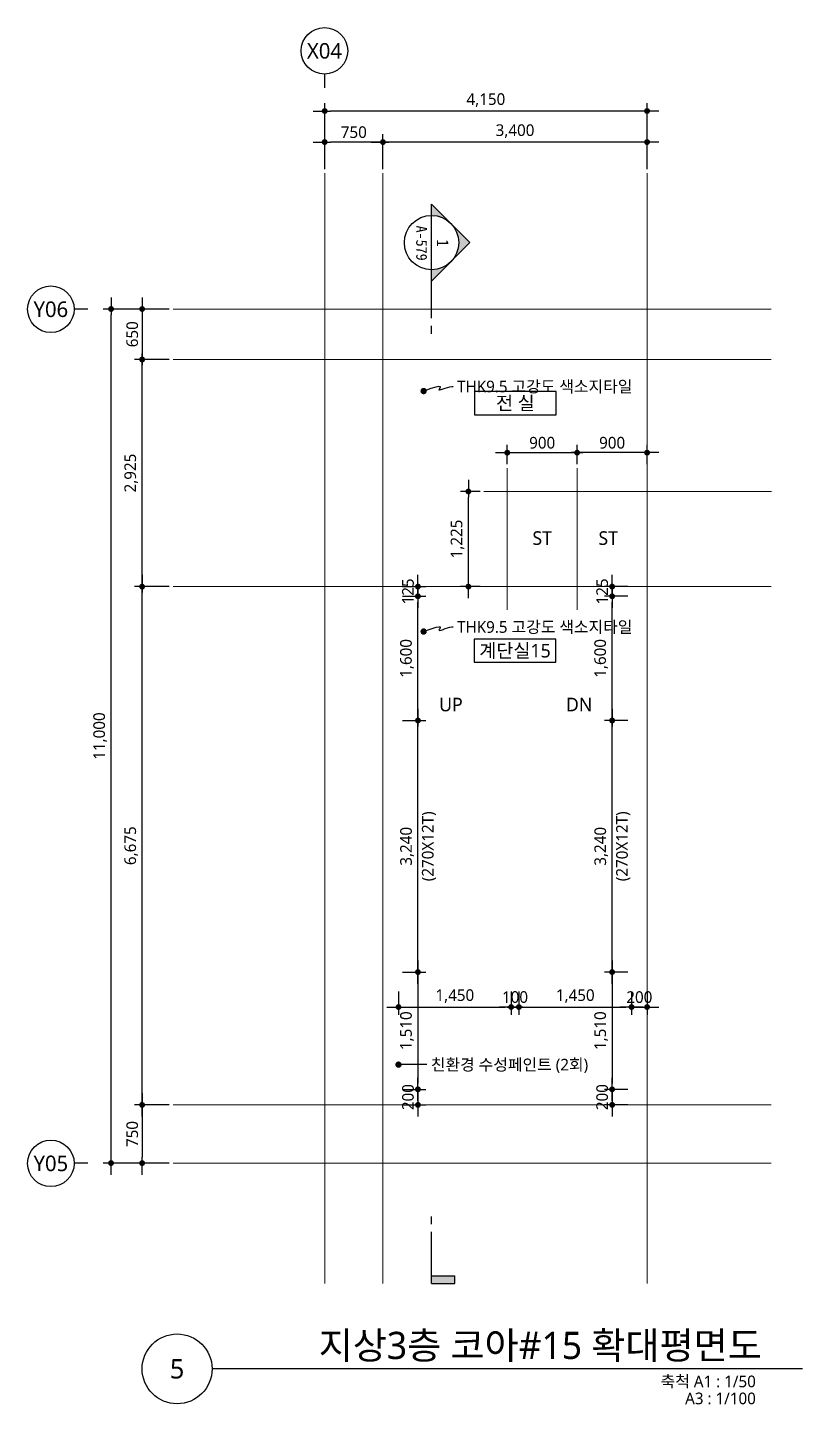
# Model space of a CAD drawing. Header units: millimetres. Extents: x 1467181 to 1720354, y 836037 to 895281.
# Drawn here: x 1520681 to 1530656, y 837003 to 854736 of the extents above; entities that cross this region are included whole.
import ezdxf
from ezdxf.enums import TextEntityAlignment as Align

# ---------------------------------------------------------------- set-up
doc = ezdxf.new("R2010")
doc.units = ezdxf.units.MM
doc.header["$MEASUREMENT"] = 0
doc.linetypes.add('CEN', pattern=[62, 60, -1, 0, -1])
doc.layers.get('0').update_dxf_attribs({"linetype": 'CONTINUOUS'})
for name, color, linetype, lineweight in [('A-AXIS-BUBL', 7, 'CONTINUOUS', 25), ('A-CNTL', 1, 'CEN', 15), ('A-DIMS', 7, 'CONTINUOUS', 25), ('A-MKXS-LEAD', 7, 'CONTINUOUS', 25), ('A-MKXS-MAK1', 3, 'CONTINUOUS', 25), ('A-MKXS-TEXT1', 3, 'CONTINUOUS', 25), ('A-MKXS-TEXT2', 7, 'CONTINUOUS', 25), ('A-MKXX-NAME', 3, 'CONTINUOUS', 25), ('A-MKXX-SYMB', 7, 'CONTINUOUS', 25), ('A-XXXX-SYMB', 7, 'CONTINUOUS', 25), ('A-XXXX-TXT1', 3, 'CONTINUOUS', 25), ('A-XXXX-TXT2', 3, 'CONTINUOUS', 25)]:
    doc.layers.add(name, color=color, linetype=linetype, lineweight=lineweight)
doc.styles.add('HY울릉도L', font='')
doc.styles.add('돋움체', font='')
doc.styles.add('맑은고딕', font='malgun.ttf')
doc.styles.get('HY울릉도L').set_extended_font_data('HYwulM')
doc.styles.get('돋움체').set_extended_font_data('DotumChe')
doc.dimstyles.new('CDIM', dxfattribs={"dimtxt": 3, "dimasz": 1.5, "dimexe": 2, "dimexo": 1, "dimgap": 1, "dimtad": 1, "dimdec": 0, "dimrnd": 0.5, "dimzin": 0, "dimdsep": 32, "dimlunit": 6, "dimtxsty": 'HY울릉도L', "dimblk1": '_CIDOT', "dimblk2": '_CIDOT', "dimsah": 1, "dimcen": 5.5, "dimclrd": 2, "dimclre": 2, "dimclrt": 7, "dimadec": 0, "dimazin": 0, "dimtfac": 1, "dimtdec": 0, "dimtix": 1, "dimtmove": 2, "dimatfit": 1, "dimldrblk": '_CIDOT', "dimfxl": 1, "dimtolj": 1, "dimtzin": 0, "dimlwd": -1, "dimarcsym": 0})

# ---------------------------------------------------------------- blocks, each defined once
blk = doc.blocks.new('_CIDOT')
at = {"color": 0, "linetype": 'ByBlock'}
blk.add_line((2, 0), (-1, 0), dxfattribs=at)
at = {"color": 0, "linetype": 'ByBlock', "const_width": 0.5}
blk.add_lwpolyline([(-0.25, 0, 1), (0.25, 0, 1)], format="xyb", close=True, dxfattribs=at)
blk = doc.blocks.new('*D21')
at = {"layer": 'A-DIMS', "lineweight": -2, "transparency": 16777216}
for p, q in [((800, 1950), (800, 2400)), ((4200, 1950), (4200, 2400))]:
    blk.add_line(p, q, dxfattribs=at)
at = {"layer": 'A-DIMS', "transparency": 16777216}
blk.add_line((4125, 2300), (875, 2300), dxfattribs=at)
at = {"layer": 'A-DIMS', "transparency": 16777216, "xscale": 75, "yscale": 75, "zscale": 75, "rotation": 180}
blk.add_blockref('_CIDOT', (800, 2300), dxfattribs=at)
at = {"layer": 'A-DIMS', "transparency": 16777216, "xscale": 75, "yscale": 75, "zscale": 75}
blk.add_blockref('_CIDOT', (4200, 2300), dxfattribs=at)
at = {"layer": 'A-DIMS', "color": 3, "transparency": 16777216, "insert": (2500, 2440), "char_height": 150, "attachment_point": 5, "style": '맑은고딕'}
blk.add_mtext('\\A1;3,400', dxfattribs=at)
blk = doc.blocks.new('*D22')
at = {"layer": 'A-DIMS', "lineweight": -2, "transparency": 16777216}
for p, q in [((-1950, -10100), (-2400, -10100)), ((-1950, -10850), (-2400, -10850))]:
    blk.add_line(p, q, dxfattribs=at)
at = {"layer": 'A-DIMS', "transparency": 16777216}
blk.add_line((-2300, -10175), (-2300, -10775), dxfattribs=at)
at = {"layer": 'A-DIMS', "transparency": 16777216, "xscale": 75, "yscale": 75, "zscale": 75}
for p, rotation in [((-2300, -10100), 90), ((-2300, -10850), 270)]:
    blk.add_blockref('_CIDOT', p, dxfattribs=dict(at, rotation=rotation))
at = {"layer": 'A-DIMS', "color": 3, "transparency": 16777216, "insert": (-2427, -10475), "char_height": 150, "attachment_point": 5, "rotation": 90, "style": '맑은고딕'}
blk.add_mtext('\\A1;750', dxfattribs=at)
blk = doc.blocks.new('*D23')
at = {"layer": 'A-DIMS', "lineweight": -2, "transparency": 16777216}
for p, q in [((50, 1950), (50, 2400)), ((800, 1950), (800, 2400))]:
    blk.add_line(p, q, dxfattribs=at)
at = {"layer": 'A-DIMS', "transparency": 16777216}
blk.add_line((725, 2300), (125, 2300), dxfattribs=at)
at = {"layer": 'A-DIMS', "transparency": 16777216, "xscale": 75, "yscale": 75, "zscale": 75, "rotation": 180}
blk.add_blockref('_CIDOT', (50, 2300), dxfattribs=at)
at = {"layer": 'A-DIMS', "transparency": 16777216, "xscale": 75, "yscale": 75, "zscale": 75}
blk.add_blockref('_CIDOT', (800, 2300), dxfattribs=at)
at = {"layer": 'A-DIMS', "color": 3, "transparency": 16777216, "insert": (425, 2427), "char_height": 150, "attachment_point": 5, "style": '맑은고딕'}
blk.add_mtext('\\A1;750', dxfattribs=at)
blk = doc.blocks.new('*D24')
at = {"layer": 'A-DIMS', "lineweight": -2, "transparency": 16777216}
for p, q in [((50, 1950), (50, 2800)), ((4200, 1950), (4200, 2800))]:
    blk.add_line(p, q, dxfattribs=at)
at = {"layer": 'A-DIMS', "transparency": 16777216}
blk.add_line((4125, 2700), (125, 2700), dxfattribs=at)
at = {"layer": 'A-DIMS', "transparency": 16777216, "xscale": 75, "yscale": 75, "zscale": 75, "rotation": 180}
blk.add_blockref('_CIDOT', (50, 2700), dxfattribs=at)
at = {"layer": 'A-DIMS', "transparency": 16777216, "xscale": 75, "yscale": 75, "zscale": 75}
blk.add_blockref('_CIDOT', (4200, 2700), dxfattribs=at)
at = {"layer": 'A-DIMS', "color": 3, "transparency": 16777216, "insert": (2125, 2840), "char_height": 150, "attachment_point": 5, "style": '맑은고딕'}
blk.add_mtext('\\A1;4,150', dxfattribs=at)
blk = doc.blocks.new('*D25')
at = {"layer": 'A-DIMS', "lineweight": -2, "transparency": 16777216}
for p, q in [((-1950, 150), (-2800, 150)), ((-1950, -10850), (-2800, -10850))]:
    blk.add_line(p, q, dxfattribs=at)
at = {"layer": 'A-DIMS', "transparency": 16777216}
blk.add_line((-2700, -10775), (-2700, 75), dxfattribs=at)
at = {"layer": 'A-DIMS', "transparency": 16777216, "xscale": 75, "yscale": 75, "zscale": 75}
for p, rotation in [((-2700, 150), 90), ((-2700, -10850), 270)]:
    blk.add_blockref('_CIDOT', p, dxfattribs=dict(at, rotation=rotation))
at = {"layer": 'A-DIMS', "color": 3, "transparency": 16777216, "insert": (-2840, -5350), "char_height": 150, "attachment_point": 5, "rotation": 90, "style": '맑은고딕'}
blk.add_mtext('\\A1;11,000', dxfattribs=at)
blk = doc.blocks.new('*D26')
at = {"layer": 'A-DIMS', "lineweight": -2, "transparency": 16777216}
for p, q in [((-1950, 150), (-2400, 150)), ((-1950, -500), (-2400, -500))]:
    blk.add_line(p, q, dxfattribs=at)
at = {"layer": 'A-DIMS', "transparency": 16777216}
blk.add_line((-2300, 75), (-2300, -425), dxfattribs=at)
at = {"layer": 'A-DIMS', "transparency": 16777216, "xscale": 75, "yscale": 75, "zscale": 75}
for p, rotation in [((-2300, 150), 90), ((-2300, -500), 270)]:
    blk.add_blockref('_CIDOT', p, dxfattribs=dict(at, rotation=rotation))
at = {"layer": 'A-DIMS', "color": 3, "transparency": 16777216, "insert": (-2427, -175), "char_height": 150, "attachment_point": 5, "rotation": 90, "style": '맑은고딕'}
blk.add_mtext('\\A1;650', dxfattribs=at)
blk = doc.blocks.new('*D27')
at = {"layer": 'A-DIMS', "lineweight": -2, "transparency": 16777216}
for p, q in [((-1950, -3425), (-2400, -3425)), ((-1950, -10100), (-2400, -10100))]:
    blk.add_line(p, q, dxfattribs=at)
at = {"layer": 'A-DIMS', "transparency": 16777216}
blk.add_line((-2300, -10025), (-2300, -3500), dxfattribs=at)
at = {"layer": 'A-DIMS', "transparency": 16777216, "xscale": 75, "yscale": 75, "zscale": 75}
for p, rotation in [((-2300, -3425), 90), ((-2300, -10100), 270)]:
    blk.add_blockref('_CIDOT', p, dxfattribs=dict(at, rotation=rotation))
at = {"layer": 'A-DIMS', "color": 3, "transparency": 16777216, "insert": (-2440, -6762), "char_height": 150, "attachment_point": 5, "rotation": 90, "style": '맑은고딕'}
blk.add_mtext('\\A1;6,675', dxfattribs=at)
blk = doc.blocks.new('*D28')
at = {"layer": 'A-DIMS', "lineweight": -2, "transparency": 16777216}
for p, q in [((-1950, -500), (-2400, -500)), ((-1950, -3425), (-2400, -3425))]:
    blk.add_line(p, q, dxfattribs=at)
at = {"layer": 'A-DIMS', "transparency": 16777216}
blk.add_line((-2300, -3350), (-2300, -575), dxfattribs=at)
at = {"layer": 'A-DIMS', "transparency": 16777216, "xscale": 75, "yscale": 75, "zscale": 75}
for p, rotation in [((-2300, -500), 90), ((-2300, -3425), 270)]:
    blk.add_blockref('_CIDOT', p, dxfattribs=dict(at, rotation=rotation))
at = {"layer": 'A-DIMS', "color": 3, "transparency": 16777216, "insert": (-2440, -1963), "char_height": 150, "attachment_point": 5, "rotation": 90, "style": '맑은고딕'}
blk.add_mtext('\\A1;2,925', dxfattribs=at)
blk = doc.blocks.new('*D29')
at = {"layer": 'A-DIMS', "lineweight": -2, "transparency": 16777216}
for p, q in [((2400, -1850), (2400, -1600)), ((3300, -1850), (3300, -1600))]:
    blk.add_line(p, q, dxfattribs=at)
at = {"layer": 'A-DIMS', "transparency": 16777216}
blk.add_line((2475, -1700), (3225, -1700), dxfattribs=at)
at = {"layer": 'A-DIMS', "transparency": 16777216, "xscale": 75, "yscale": 75, "zscale": 75, "rotation": 180}
blk.add_blockref('_CIDOT', (2400, -1700), dxfattribs=at)
at = {"layer": 'A-DIMS', "transparency": 16777216, "xscale": 75, "yscale": 75, "zscale": 75}
blk.add_blockref('_CIDOT', (3300, -1700), dxfattribs=at)
at = {"layer": 'A-DIMS', "color": 3, "transparency": 16777216, "insert": (2850, -1573), "char_height": 150, "attachment_point": 5, "style": '맑은고딕'}
blk.add_mtext('\\A1;900', dxfattribs=at)
blk = doc.blocks.new('*D30')
at = {"layer": 'A-DIMS', "lineweight": -2, "transparency": 16777216}
for p, q in [((3300, -1850), (3300, -1600)), ((4200, -1850), (4200, -1600))]:
    blk.add_line(p, q, dxfattribs=at)
at = {"layer": 'A-DIMS', "transparency": 16777216}
blk.add_line((4125, -1700), (3375, -1700), dxfattribs=at)
at = {"layer": 'A-DIMS', "transparency": 16777216, "xscale": 75, "yscale": 75, "zscale": 75, "rotation": 180}
blk.add_blockref('_CIDOT', (3300, -1700), dxfattribs=at)
at = {"layer": 'A-DIMS', "transparency": 16777216, "xscale": 75, "yscale": 75, "zscale": 75}
blk.add_blockref('_CIDOT', (4200, -1700), dxfattribs=at)
at = {"layer": 'A-DIMS', "color": 3, "transparency": 16777216, "insert": (3750, -1573), "char_height": 150, "attachment_point": 5, "style": '맑은고딕'}
blk.add_mtext('\\A1;900', dxfattribs=at)
blk = doc.blocks.new('*D31')
at = {"layer": 'A-DIMS', "lineweight": -2, "transparency": 16777216}
for p, q in [((2050, -2200), (1800, -2200)), ((2050, -3425), (1800, -3425))]:
    blk.add_line(p, q, dxfattribs=at)
at = {"layer": 'A-DIMS', "transparency": 16777216}
blk.add_line((1900, -3350), (1900, -2275), dxfattribs=at)
at = {"layer": 'A-DIMS', "transparency": 16777216, "xscale": 75, "yscale": 75, "zscale": 75}
for p, rotation in [((1900, -2200), 90), ((1900, -3425), 270)]:
    blk.add_blockref('_CIDOT', p, dxfattribs=dict(at, rotation=rotation))
at = {"layer": 'A-DIMS', "color": 3, "transparency": 16777216, "insert": (1760, -2812), "char_height": 150, "attachment_point": 5, "rotation": 90, "style": '맑은고딕'}
blk.add_mtext('\\A1;1,225', dxfattribs=at)
blk = doc.blocks.new('CORE 10- 단면')
at = {"layer": 'A-MKXS-MAK1'}
blk.add_hatch(color=256, dxfattribs=at).paths.add_polyline_path([(22637, 13298), (22637, 13398), (22937, 13398), (22937, 13298)])
h = blk.add_hatch(color=256, dxfattribs=at)
h.paths.add_polyline_path([(22442, -7), (22690, 241, 0.414214), (22690, -254)])
h.paths.add_polyline_path([(22690, 241), (22937, 488), (22937, 343, 0.198912)])
h.paths.add_polyline_path([(22690, -254, 0.198912), (22937, -357), (22937, -502)])
for p, q in [((22637, 13398), (22637, 13298)), ((22937, 13398), (22637, 13398)), ((22937, 13398), (22937, 12735)), ((22937, 13298), (22637, 13298)), ((22937, 12635), (22937, 12535)), ((22937, 1166), (22937, 1066)), ((22937, 966), (22937, -502)), ((22937, 488), (22442, -7)), ((22937, -502), (22442, -7))]:
    blk.add_line(p, q, dxfattribs=at)
blk.add_circle((22937, -7), 350, dxfattribs=at)
at = {"layer": 'A-MKXS-TEXT2', "style": '돋움체'}
for s, height, p in [('A-579', 140, (23065, 0)), ('1', 150, (22793, -2))]:
    blk.add_text(s, height=height, rotation=90, dxfattribs=at).set_placement(p, align=Align.MIDDLE)
blk = doc.blocks.new('*D352')
at = {"layer": 'A-DIMS', "lineweight": -2, "transparency": 16777216}
for p, q in [((1525506, 845811), (1525806, 845811)), ((1525506, 842571), (1525806, 842571))]:
    blk.add_line(p, q, dxfattribs=at)
at = {"layer": 'A-DIMS', "transparency": 16777216}
blk.add_line((1525706, 842646), (1525706, 845736), dxfattribs=at)
at = {"layer": 'A-DIMS', "transparency": 16777216, "xscale": 75, "yscale": 75, "zscale": 75}
for p, rotation in [((1525706, 845811), 90), ((1525706, 842571), 270)]:
    blk.add_blockref('_CIDOT', p, dxfattribs=dict(at, rotation=rotation))
at = {"layer": 'A-DIMS', "color": 3, "transparency": 16777216, "char_height": 150, "attachment_point": 5, "rotation": 90, "style": '맑은고딕'}
for s, insert in [('\\A1;(270X12T)', (1525849, 844191)), ('\\A1;3,240', (1525566, 844191))]:
    blk.add_mtext(s, dxfattribs=dict(at, insert=insert))
blk = doc.blocks.new('*D353')
at = {"layer": 'A-DIMS', "lineweight": -2, "transparency": 16777216}
for p, q in [((1525506, 842571), (1525806, 842571)), ((1525506, 841061), (1525806, 841061))]:
    blk.add_line(p, q, dxfattribs=at)
at = {"layer": 'A-DIMS', "transparency": 16777216}
blk.add_line((1525706, 842496), (1525706, 841136), dxfattribs=at)
at = {"layer": 'A-DIMS', "transparency": 16777216, "xscale": 75, "yscale": 75, "zscale": 75}
for p, rotation in [((1525706, 842571), 90), ((1525706, 841061), 270)]:
    blk.add_blockref('_CIDOT', p, dxfattribs=dict(at, rotation=rotation))
at = {"layer": 'A-DIMS', "color": 3, "transparency": 16777216, "insert": (1525565, 841816), "char_height": 150, "attachment_point": 5, "rotation": 90, "style": '맑은고딕'}
blk.add_mtext('\\A1;1,510', dxfattribs=at)
blk = doc.blocks.new('*D354')
at = {"layer": 'A-DIMS', "lineweight": -2, "transparency": 16777216}
for p, q in [((1525506, 847411), (1525806, 847411)), ((1525506, 845811), (1525806, 845811))]:
    blk.add_line(p, q, dxfattribs=at)
at = {"layer": 'A-DIMS', "transparency": 16777216}
blk.add_line((1525706, 845886), (1525706, 847336), dxfattribs=at)
at = {"layer": 'A-DIMS', "transparency": 16777216, "xscale": 75, "yscale": 75, "zscale": 75}
for p, rotation in [((1525706, 847411), 90), ((1525706, 845811), 270)]:
    blk.add_blockref('_CIDOT', p, dxfattribs=dict(at, rotation=rotation))
at = {"layer": 'A-DIMS', "color": 3, "transparency": 16777216, "insert": (1525565, 846611), "char_height": 150, "attachment_point": 5, "rotation": 90, "style": '맑은고딕'}
blk.add_mtext('\\A1;1,600', dxfattribs=at)
blk = doc.blocks.new('*D355')
at = {"layer": 'A-DIMS', "transparency": 16777216}
for p, q in [((1525706, 847611), (1525706, 847686)), ((1525706, 847411), (1525706, 847536)), ((1525706, 847336), (1525706, 847261))]:
    blk.add_line(p, q, dxfattribs=at)
at = {"layer": 'A-DIMS', "lineweight": -2, "transparency": 16777216}
for p, q in [((1525506, 847536), (1525806, 847536)), ((1525506, 847411), (1525806, 847411))]:
    blk.add_line(p, q, dxfattribs=at)
at = {"layer": 'A-DIMS', "transparency": 16777216, "xscale": 75, "yscale": 75, "zscale": 75}
for p, rotation in [((1525706, 847536), 270), ((1525706, 847411), 90)]:
    blk.add_blockref('_CIDOT', p, dxfattribs=dict(at, rotation=rotation))
at = {"layer": 'A-DIMS', "color": 3, "transparency": 16777216, "insert": (1525578, 847473), "char_height": 150, "attachment_point": 5, "rotation": 90, "style": '맑은고딕'}
blk.add_mtext('\\A1;125', dxfattribs=at)
blk = doc.blocks.new('*D356')
at = {"layer": 'A-DIMS', "lineweight": -2, "transparency": 16777216}
for p, q in [((1525456, 842321), (1525456, 842021)), ((1526906, 842321), (1526906, 842021))]:
    blk.add_line(p, q, dxfattribs=at)
at = {"layer": 'A-DIMS', "transparency": 16777216}
blk.add_line((1525531, 842121), (1526831, 842121), dxfattribs=at)
at = {"layer": 'A-DIMS', "transparency": 16777216, "xscale": 75, "yscale": 75, "zscale": 75, "rotation": 180}
blk.add_blockref('_CIDOT', (1525456, 842121), dxfattribs=at)
at = {"layer": 'A-DIMS', "transparency": 16777216, "xscale": 75, "yscale": 75, "zscale": 75}
blk.add_blockref('_CIDOT', (1526906, 842121), dxfattribs=at)
at = {"layer": 'A-DIMS', "color": 3, "transparency": 16777216, "insert": (1526181, 842261), "char_height": 150, "attachment_point": 5, "style": '맑은고딕'}
blk.add_mtext('\\A1;1,450', dxfattribs=at)
blk = doc.blocks.new('*D357')
at = {"layer": 'A-DIMS', "lineweight": -2, "transparency": 16777216}
for p, q in [((1527006, 842321), (1527006, 842021)), ((1528456, 842321), (1528456, 842021))]:
    blk.add_line(p, q, dxfattribs=at)
at = {"layer": 'A-DIMS', "transparency": 16777216}
blk.add_line((1527081, 842121), (1528381, 842121), dxfattribs=at)
at = {"layer": 'A-DIMS', "transparency": 16777216, "xscale": 75, "yscale": 75, "zscale": 75, "rotation": 180}
blk.add_blockref('_CIDOT', (1527006, 842121), dxfattribs=at)
at = {"layer": 'A-DIMS', "transparency": 16777216, "xscale": 75, "yscale": 75, "zscale": 75}
blk.add_blockref('_CIDOT', (1528456, 842121), dxfattribs=at)
at = {"layer": 'A-DIMS', "color": 3, "transparency": 16777216, "insert": (1527731, 842261), "char_height": 150, "attachment_point": 5, "style": '맑은고딕'}
blk.add_mtext('\\A1;1,450', dxfattribs=at)
blk = doc.blocks.new('*D358')
at = {"layer": 'A-DIMS', "lineweight": -2, "transparency": 16777216}
for p, q in [((1526906, 842321), (1526906, 842021)), ((1527006, 842321), (1527006, 842021))]:
    blk.add_line(p, q, dxfattribs=at)
at = {"layer": 'A-DIMS', "transparency": 16777216}
for p, q in [((1526831, 842121), (1526756, 842121)), ((1526906, 842121), (1527006, 842121)), ((1527081, 842121), (1527156, 842121))]:
    blk.add_line(p, q, dxfattribs=at)
at = {"layer": 'A-DIMS', "transparency": 16777216, "xscale": 75, "yscale": 75, "zscale": 75}
blk.add_blockref('_CIDOT', (1526906, 842121), dxfattribs=at)
at = {"layer": 'A-DIMS', "transparency": 16777216, "xscale": 75, "yscale": 75, "zscale": 75, "rotation": 180}
blk.add_blockref('_CIDOT', (1527006, 842121), dxfattribs=at)
at = {"layer": 'A-DIMS', "color": 3, "transparency": 16777216, "insert": (1526956, 842249), "char_height": 150, "attachment_point": 5, "style": '맑은고딕'}
blk.add_mtext('\\A1;100', dxfattribs=at)
blk = doc.blocks.new('*D359')
at = {"layer": 'A-DIMS', "lineweight": -2, "transparency": 16777216}
for p, q in [((1528456, 842321), (1528456, 842021)), ((1528656, 842321), (1528656, 842021))]:
    blk.add_line(p, q, dxfattribs=at)
at = {"layer": 'A-DIMS', "transparency": 16777216}
for p, q in [((1528381, 842121), (1528306, 842121)), ((1528456, 842121), (1528656, 842121)), ((1528731, 842121), (1528806, 842121))]:
    blk.add_line(p, q, dxfattribs=at)
at = {"layer": 'A-DIMS', "transparency": 16777216, "xscale": 75, "yscale": 75, "zscale": 75}
blk.add_blockref('_CIDOT', (1528456, 842121), dxfattribs=at)
at = {"layer": 'A-DIMS', "transparency": 16777216, "xscale": 75, "yscale": 75, "zscale": 75, "rotation": 180}
blk.add_blockref('_CIDOT', (1528656, 842121), dxfattribs=at)
at = {"layer": 'A-DIMS', "color": 3, "transparency": 16777216, "insert": (1528556, 842248), "char_height": 150, "attachment_point": 5, "style": '맑은고딕'}
blk.add_mtext('\\A1;200', dxfattribs=at)
blk = doc.blocks.new('*D360')
at = {"layer": 'A-DIMS', "lineweight": -2, "transparency": 16777216}
for p, q in [((1528406, 845811), (1528106, 845811)), ((1528406, 842571), (1528106, 842571))]:
    blk.add_line(p, q, dxfattribs=at)
at = {"layer": 'A-DIMS', "transparency": 16777216}
blk.add_line((1528206, 842646), (1528206, 845736), dxfattribs=at)
at = {"layer": 'A-DIMS', "transparency": 16777216, "xscale": 75, "yscale": 75, "zscale": 75}
for p, rotation in [((1528206, 845811), 90), ((1528206, 842571), 270)]:
    blk.add_blockref('_CIDOT', p, dxfattribs=dict(at, rotation=rotation))
at = {"layer": 'A-DIMS', "color": 3, "transparency": 16777216, "char_height": 150, "attachment_point": 5, "rotation": 90, "style": '맑은고딕'}
for s, insert in [('\\A1;(270X12T)', (1528349, 844191)), ('\\A1;3,240', (1528066, 844191))]:
    blk.add_mtext(s, dxfattribs=dict(at, insert=insert))
blk = doc.blocks.new('*D361')
at = {"layer": 'A-DIMS', "lineweight": -2, "transparency": 16777216}
for p, q in [((1528406, 842571), (1528106, 842571)), ((1528406, 841061), (1528106, 841061))]:
    blk.add_line(p, q, dxfattribs=at)
at = {"layer": 'A-DIMS', "transparency": 16777216}
blk.add_line((1528206, 842496), (1528206, 841136), dxfattribs=at)
at = {"layer": 'A-DIMS', "transparency": 16777216, "xscale": 75, "yscale": 75, "zscale": 75}
for p, rotation in [((1528206, 842571), 90), ((1528206, 841061), 270)]:
    blk.add_blockref('_CIDOT', p, dxfattribs=dict(at, rotation=rotation))
at = {"layer": 'A-DIMS', "color": 3, "transparency": 16777216, "insert": (1528065, 841816), "char_height": 150, "attachment_point": 5, "rotation": 90, "style": '맑은고딕'}
blk.add_mtext('\\A1;1,510', dxfattribs=at)
blk = doc.blocks.new('*D362')
at = {"layer": 'A-DIMS', "lineweight": -2, "transparency": 16777216}
for p, q in [((1528406, 847411), (1528106, 847411)), ((1528406, 845811), (1528106, 845811))]:
    blk.add_line(p, q, dxfattribs=at)
at = {"layer": 'A-DIMS', "transparency": 16777216}
blk.add_line((1528206, 845886), (1528206, 847336), dxfattribs=at)
at = {"layer": 'A-DIMS', "transparency": 16777216, "xscale": 75, "yscale": 75, "zscale": 75}
for p, rotation in [((1528206, 847411), 90), ((1528206, 845811), 270)]:
    blk.add_blockref('_CIDOT', p, dxfattribs=dict(at, rotation=rotation))
at = {"layer": 'A-DIMS', "color": 3, "transparency": 16777216, "insert": (1528065, 846611), "char_height": 150, "attachment_point": 5, "rotation": 90, "style": '맑은고딕'}
blk.add_mtext('\\A1;1,600', dxfattribs=at)
blk = doc.blocks.new('*D363')
at = {"layer": 'A-DIMS', "transparency": 16777216}
for p, q in [((1528206, 847611), (1528206, 847686)), ((1528206, 847411), (1528206, 847536)), ((1528206, 847336), (1528206, 847261))]:
    blk.add_line(p, q, dxfattribs=at)
at = {"layer": 'A-DIMS', "lineweight": -2, "transparency": 16777216}
for p, q in [((1528406, 847536), (1528106, 847536)), ((1528406, 847411), (1528106, 847411))]:
    blk.add_line(p, q, dxfattribs=at)
at = {"layer": 'A-DIMS', "transparency": 16777216, "xscale": 75, "yscale": 75, "zscale": 75}
for p, rotation in [((1528206, 847536), 270), ((1528206, 847411), 90)]:
    blk.add_blockref('_CIDOT', p, dxfattribs=dict(at, rotation=rotation))
at = {"layer": 'A-DIMS', "color": 3, "transparency": 16777216, "insert": (1528078, 847473), "char_height": 150, "attachment_point": 5, "rotation": 90, "style": '맑은고딕'}
blk.add_mtext('\\A1;125', dxfattribs=at)
blk = doc.blocks.new('*D423')
at = {"layer": 'A-DIMS', "transparency": 16777216}
for p, q in [((1525706, 841136), (1525706, 841211)), ((1525706, 841061), (1525706, 840861)), ((1525706, 840786), (1525706, 840711))]:
    blk.add_line(p, q, dxfattribs=at)
at = {"layer": 'A-DIMS', "lineweight": -2, "transparency": 16777216}
for p, q in [((1525506, 841061), (1525806, 841061)), ((1525506, 840861), (1525806, 840861))]:
    blk.add_line(p, q, dxfattribs=at)
at = {"layer": 'A-DIMS', "transparency": 16777216, "xscale": 75, "yscale": 75, "zscale": 75}
for p, rotation in [((1525706, 841061), 270), ((1525706, 840861), 90)]:
    blk.add_blockref('_CIDOT', p, dxfattribs=dict(at, rotation=rotation))
at = {"layer": 'A-DIMS', "color": 3, "transparency": 16777216, "insert": (1525578, 840961), "char_height": 150, "attachment_point": 5, "rotation": 90, "style": '맑은고딕'}
blk.add_mtext('\\A1;200', dxfattribs=at)
blk = doc.blocks.new('*D424')
at = {"layer": 'A-DIMS', "transparency": 16777216}
for p, q in [((1528206, 841136), (1528206, 841211)), ((1528206, 841061), (1528206, 840861)), ((1528206, 840786), (1528206, 840711))]:
    blk.add_line(p, q, dxfattribs=at)
at = {"layer": 'A-DIMS', "lineweight": -2, "transparency": 16777216}
for p, q in [((1528406, 841061), (1528106, 841061)), ((1528406, 840861), (1528106, 840861))]:
    blk.add_line(p, q, dxfattribs=at)
at = {"layer": 'A-DIMS', "transparency": 16777216, "xscale": 75, "yscale": 75, "zscale": 75}
for p, rotation in [((1528206, 841061), 270), ((1528206, 840861), 90)]:
    blk.add_blockref('_CIDOT', p, dxfattribs=dict(at, rotation=rotation))
at = {"layer": 'A-DIMS', "color": 3, "transparency": 16777216, "insert": (1528078, 840961), "char_height": 150, "attachment_point": 5, "rotation": 90, "style": '맑은고딕'}
blk.add_mtext('\\A1;200', dxfattribs=at)
blk = doc.blocks.new('CORE10_GRID')
at = {"layer": 'A-AXIS-BUBL', "ltscale": 0.2}
for p, q in [((50, 3000), (50, 3175)), ((-3000, 150), (-3175, 150)), ((-3000, -10850), (-3175, -10850))]:
    blk.add_line(p, q, dxfattribs=at)
for centre in [(47.1, 3475), (-3475, 147.1), (-3475, -10852.9)]:
    blk.add_circle(centre, 300, dxfattribs=at)
at = {"layer": 'A-CNTL'}
for p, q in [((50, -12400), (50, 1900)), ((800, -12400), (800, 1900)), ((4200, -12400), (4200, 1900)), ((-1900, 150), (5800, 150)), ((-1900, -500), (5800, -500)), ((2400, -3725), (2400, -1900)), ((3300, -3725), (3300, -1900)), ((5800, -2200), (2100, -2200)), ((-1900, -3425), (5800, -3425)), ((-1900, -10100), (5800, -10100)), ((-1900, -10850), (5800, -10850))]:
    blk.add_line(p, q, dxfattribs=at)
at = {"layer": 'A-XXXX-TXT2', "ltscale": 0.2, "style": '맑은고딕'}
for s, p in [('X04', (47.1, 3475)), ('Y06', (-3475, 147.1)), ('Y05', (-3475, -10852.9))]:
    blk.add_text(s, height=200, dxfattribs=at).set_placement(p, align=Align.MIDDLE)
at = {"layer": 'A-DIMS'}
for base, p1, p2, angle, picture, middle in [((50, 2700), (4200, 1900), (50, 1900), 180, '*D24', (2125, 2840.5)), ((50, 2300), (800, 1900), (50, 1900), 180, '*D23', (425, 2427.5)), ((800, 2300), (4200, 1900), (800, 1900), 180, '*D21', (2500, 2440.1)), ((-2700, 150), (-1900, -10850), (-1900, 150), 270, '*D25', (-2840.5, -5350)), ((-2300, -500), (-1900, 150), (-1900, -500), 90, '*D26', (-2427.5, -175)), ((-2300, -500), (-1900, -3425), (-1900, -500), 270, '*D28', (-2440.1, -1962.5)), ((3300, -1700), (2400, -1900), (3300, -1900), 180, '*D29', (2850, -1572.5)), ((3300, -1700), (4200, -1900), (3300, -1900), 0, '*D30', (3750, -1572.5)), ((1900, -2200), (2100, -3425), (2100, -2200), 270, '*D31', (1759.5, -2812.5)), ((-2300, -3425), (-1900, -10100), (-1900, -3425), 270, '*D27', (-2440.1, -6762.5)), ((-2300, -10850), (-1900, -10100), (-1900, -10850), 90, '*D22', (-2427.5, -10475))]:
    dim = blk.add_linear_dim(base=base, p1=p1, p2=p2, angle=angle, dimstyle='CDIM', override={"dimscale": 50, "dimtxsty": '맑은고딕', "dimclrd": 256, "dimclre": 256, "dimclrt": 3}, dxfattribs=at)
    dim.commit()
    dim.dimension.update_dxf_attribs({"geometry": picture, "text_midpoint": middle})

msp = doc.modelspace()

# ---------------------------------------------------------------- linework, layer by layer
at = {"layer": 'A-MKXS-LEAD', "const_width": 40}
for points in [[(1525758.9, 850056, 1), (1525800.4, 850051.9, 1)], [(1525758.9, 846958.8, 1), (1525800.4, 846954.6, 1)], [(1525434.8, 841381, 1), (1525476.3, 841376.8, 1)]]:
    msp.add_lwpolyline(points, format="xyb", close=True, dxfattribs=at)
at = {"layer": 'A-MKXS-LEAD'}
for points in [[(1525778.8, 850053.6), (1525876.6, 850090.5), (1525940.3, 850110.4), (1525976.5, 850116.8), (1525991.9, 850113.3), (1525993, 850103.4), (1525986.6, 850090.6), (1525979, 850078.4), (1525977.1, 850070.4), (1525985.7, 850069), (1526003.9, 850073.4), (1526028.7, 850081.7), (1526057.6, 850091.8), (1526087.8, 850101.9), (1526116.6, 850110), (1526141.3, 850114.3), (1526159.2, 850112.9)], [(1525778.8, 846956.4), (1525876.6, 846993.2), (1525940.3, 847013.1), (1525976.5, 847019.6), (1525991.9, 847016.1), (1525993, 847006.2), (1525986.6, 846993.4), (1525979, 846981.2), (1525977.1, 846973.1), (1525985.7, 846971.8), (1526003.8, 846976.2), (1526028.7, 846984.4), (1526057.6, 846994.5), (1526087.8, 847004.6), (1526116.6, 847012.8), (1526141.3, 847017.1), (1526159.2, 847015.6)], [(1525822.6, 841378.9), (1525455.6, 841378.9), (1525455.6, 841378.9)]]:
    msp.add_lwpolyline(points, dxfattribs=at)
at = {"layer": 'A-MKXX-SYMB'}
for points in [[(1527485.5, 850049.5), (1526435.5, 850049.5), (1526435.5, 849749.5), (1527485.5, 849749.5)], [(1527480.7, 846860.6), (1526430.7, 846860.6), (1526430.7, 846560.6), (1527480.7, 846560.6)]]:
    msp.add_lwpolyline(points, close=True, dxfattribs=at)
at = {"layer": 'A-XXXX-SYMB'}
msp.add_line((1530655.7, 837460.6), (1523055.7, 837460.6), dxfattribs=at)
msp.add_circle((1522605.7, 837460.6), 450, dxfattribs=at)

# ---------------------------------------------------------------- block references
at = {"layer": 'A-DIMS'}
msp.add_blockref('CORE10_GRID', (1524455.7, 850960.6), dxfattribs=at)
at = {"layer": 'A-DIMS', "rotation": 180}
msp.add_blockref('CORE 10- 단면', (1548818.1, 851959), dxfattribs=at)

# ---------------------------------------------------------------- texts
at = {"layer": 'A-MKXS-TEXT1', "style": '맑은고딕'}
for s, p in [('THK9.5 고강도 색소지타일', (1526209.2, 850112.9)), ('THK9.5 고강도 색소지타일', (1526209.2, 847015.6)), ('친환경 수성페인트 (2회)', (1525872.6, 841378.9))]:
    msp.add_text(s, height=150, dxfattribs=at).set_placement(p, align=Align.MIDDLE_LEFT)
at = {"layer": 'A-MKXX-NAME', "style": '맑은고딕'}
for s, p in [('전 실', (1526960.5, 849899.5)), ('ST', (1527305.7, 848160.6)), ('ST', (1528155.7, 848160.6)), ('계단실15', (1526955.7, 846710.6)), ('UP', (1526131, 846016.8)), ('DN', (1527781, 846016.8))]:
    msp.add_text(s, height=175, dxfattribs=at).set_placement(p, align=Align.MIDDLE_CENTER)
at = {"layer": 'A-XXXX-TXT1', "style": '맑은고딕'}
msp.add_text('지상3층 코아#15 확대평면도', height=350, dxfattribs=at).set_placement((1530133.7, 837483.3), align=Align.BOTTOM_RIGHT)
msp.add_text('5', height=250, dxfattribs=at).set_placement((1522605.7, 837460.6), align=Align.MIDDLE)
for s, p in [('축척 A1 : 1/50', (1530055.9, 837374.5)), ('A3 : 1/100', (1530055.9, 837155.6))]:
    msp.add_text(s, height=150, dxfattribs=at).set_placement(p, align=Align.TOP_RIGHT)

# ---------------------------------------------------------------- dimensions: what is measured, and where the dimension line sits
at = {"layer": 'A-DIMS'}
for base, p1, p2, text, picture, middle in [((1525705.7, 847535.6), (1525455.7, 847410.6), (1525455.7, 847535.6), '<>\\X', '*D355', (1525705.7, 847473.1)), ((1528205.7, 847535.6), (1528455.7, 847410.6), (1528455.7, 847535.6), '<>\\X', '*D363', (1528205.7, 847473.1)), ((1525705.7, 847410.6), (1525455.7, 845810.6), (1525455.7, 847410.6), '<>\\X', '*D354', (1525705.7, 846610.6)), ((1528205.7, 847410.6), (1528455.7, 845810.6), (1528455.7, 847410.6), '<>\\X', '*D362', (1528205.7, 846610.6)), ((1525705.7, 845810.6), (1525455.7, 842570.6), (1525455.7, 845810.6), '<>\\X(270X12T)', '*D352', (1525705.7, 844190.6)), ((1528205.7, 845810.6), (1528455.7, 842570.6), (1528455.7, 845810.6), '<>\\X(270X12T)', '*D360', (1528205.7, 844190.6))]:
    dim = msp.add_linear_dim(base=base, p1=p1, p2=p2, angle=270, text=text, dimstyle='CDIM', override={"dimscale": 50, "dimtxsty": '맑은고딕', "dimclrd": 256, "dimclre": 256, "dimclrt": 3}, dxfattribs=at)
    dim.commit()
    dim.dimension.update_dxf_attribs({"geometry": picture, "text_midpoint": middle})
for base, p1, p2, angle, picture, middle in [((1525705.7, 841060.6), (1525455.7, 842570.6), (1525455.7, 841060.6), 270, '*D353', (1525565.3, 841815.6)), ((1528205.7, 841060.6), (1528455.7, 842570.6), (1528455.7, 841060.6), 270, '*D361', (1528065.2, 841815.6)), ((1526906, 842120.6), (1525456, 842370.6), (1526906, 842370.6), 180, '*D356', (1526181, 842261.1)), ((1527005.7, 842120.6), (1526906, 842370.6), (1527005.7, 842370.6), 180, '*D358', (1526955.9, 842248.5)), ((1528455.7, 842120.6), (1527006, 842370.6), (1528455.7, 842370.6), 180, '*D357', (1527730.9, 842261.1)), ((1528655.7, 842120.6), (1528455.7, 842370.6), (1528655.7, 842370.6), 180, '*D359', (1528555.7, 842248.1)), ((1525705.7, 840860.6), (1525455.7, 841060.6), (1525455.7, 840860.6), 270, '*D423', (1525578.2, 840960.6)), ((1528205.7, 840860.6), (1528455.7, 841060.6), (1528455.7, 840860.6), 270, '*D424', (1528078.2, 840960.6))]:
    dim = msp.add_linear_dim(base=base, p1=p1, p2=p2, angle=angle, dimstyle='CDIM', override={"dimscale": 50, "dimtxsty": '맑은고딕', "dimclrd": 256, "dimclre": 256, "dimclrt": 3}, dxfattribs=at)
    dim.commit()
    dim.dimension.update_dxf_attribs({"geometry": picture, "text_midpoint": middle})

doc.saveas('drawing.dxf')
